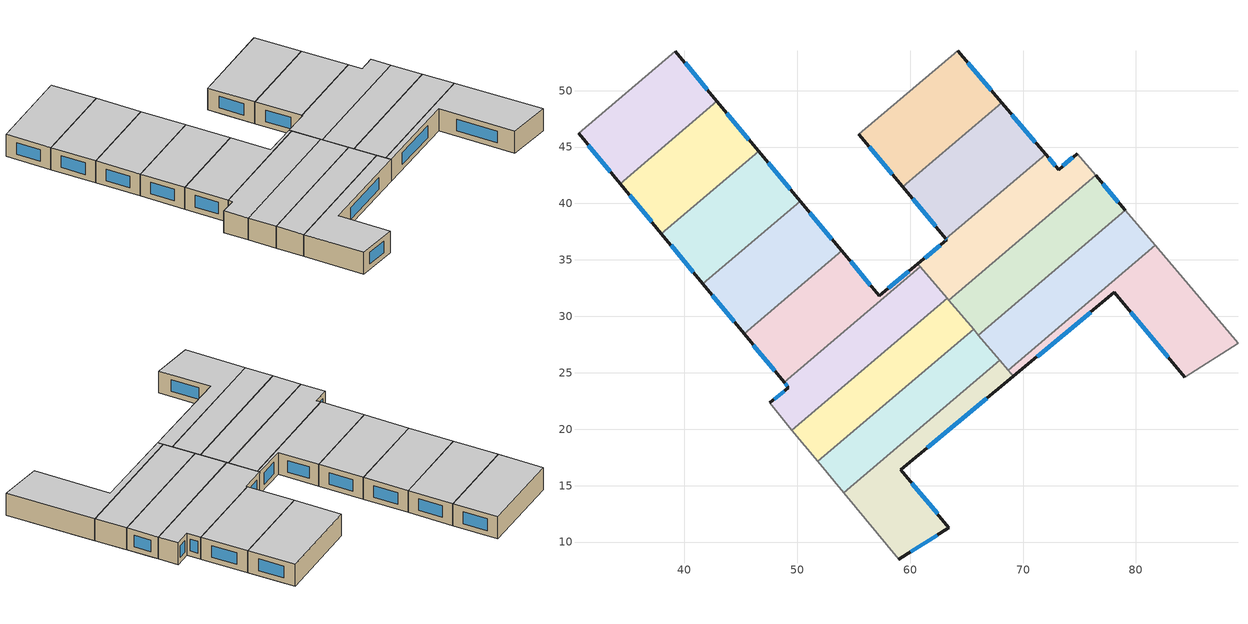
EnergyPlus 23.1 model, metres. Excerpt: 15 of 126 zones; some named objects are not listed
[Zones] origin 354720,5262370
4a2b68e198da8008_F2_dwelling_10
 floor to 4a2b68e198da8008_F1_dwelling_10 (EU_floor_Construction): 50.26,40.21 53.93,35.8 45.28,28.46 41.62,32.89 z6
 wall outside (EU_wall_Construction): 41.62,32.89 45.28,28.46 / 53.93,35.8 50.26,40.21 z6:9
 wall to 4a2b68e198da8008_F2_dwelling_11 (EU_wall_Construction): 45.28,28.46 53.93,35.8 z6:9
 wall to 4a2b68e198da8008_F2_dwelling_9 (EU_wall_Construction): 50.26,40.21 41.62,32.89 z6:9
 window (EU_Window_Construction): 42.48,31.85 44.42,29.5 / 53.07,36.84 51.12,39.17 z6.7:8.3
 ceiling to 4a2b68e198da8008_F3_dwelling_10 (EU_floor_Construction): 53.93,35.8 50.26,40.21 41.62,32.89 45.28,28.46 z9
4a2b68e198da8008_F2_dwelling_11
 floor to 4a2b68e198da8008_F1_dwelling_11 (EU_floor_Construction): 60.69,34.67 60.91,34.41 48.83,24.16 45.28,28.46 53.93,35.8 57.25,31.82 z6
 wall outside (EU_wall_Construction): 60.69,34.67 57.25,31.82 53.93,35.8 / 45.28,28.46 48.83,24.16 z6:9
 wall to 4a2b68e198da8008_F2_dwelling_12 (EU_wall_Construction): 48.83,24.16 60.91,34.41 z6:9
 wall to 4a2b68e198da8008_F2_dwelling_27 (EU_wall_Construction): 60.91,34.41 60.69,34.67 z6:9
 window (EU_Window_Construction): 59.88,34 58.06,32.49 / 46.11,27.45 47.99,25.17 / 56.47,32.76 54.71,34.87 z6.7:8.3
 ceiling to 4a2b68e198da8008_F3_dwelling_11 (EU_floor_Construction): 57.25,31.82 53.93,35.8 45.28,28.46 48.83,24.16 60.91,34.41 60.69,34.67 z9
4a2b68e198da8008_F2_dwelling_12
 floor to 4a2b68e198da8008_F1_dwelling_12 (EU_floor_Construction): 60.91,34.41 63.29,31.6 49.52,19.93 47.54,22.32 49.22,23.69 48.83,24.16 z6
 wall outside (EU_wall_Construction): 48.83,24.16 49.22,23.69 47.54,22.32 z6:9
 wall to 4a2b68e198da8008_F2_dwelling_13 (EU_wall_Construction): 49.52,19.93 63.29,31.6 z6:9
 wall adiabatic (EU_wall_Construction): 47.54,22.32 49.52,19.93 z6:9
 wall to 4a2b68e198da8008_F2_dwelling_27 (EU_wall_Construction): 63.29,31.6 60.91,34.4 z6:9
 window (EU_Window_Construction): 48.82,23.37 47.94,22.64 / 48.92,24.05 49.12,23.8 z6.7:8.3
 ceiling to 4a2b68e198da8008_F3_dwelling_12 (EU_floor_Construction): 63.29,31.6 60.91,34.41 48.83,24.16 49.22,23.69 47.54,22.32 49.52,19.93 z9
4a2b68e198da8008_F2_dwelling_13
 floor to 4a2b68e198da8008_F1_dwelling_13 (EU_floor_Construction): 63.29,31.6 65.61,28.85 51.82,17.15 49.52,19.93 z6
 wall to 4a2b68e198da8008_F2_dwelling_14 (EU_wall_Construction): 51.82,17.15 65.61,28.85 z6:9
 wall adiabatic (EU_wall_Construction): 49.52,19.93 51.82,17.15 z6:9
 wall to 4a2b68e198da8008_F2_dwelling_28 (EU_wall_Construction): 65.61,28.85 63.42,31.44 z6:9
 wall to 4a2b68e198da8008_F2_dwelling_27 (EU_wall_Construction): 63.42,31.44 63.29,31.6 z6:9
 ceiling to 4a2b68e198da8008_F3_dwelling_13 (EU_floor_Construction): 65.61,28.85 63.29,31.6 49.52,19.93 51.82,17.15 z9
4a2b68e198da8008_F2_dwelling_14
 floor to 4a2b68e198da8008_F1_dwelling_14 (EU_floor_Construction): 65.61,28.85 67.94,26.12 54.1,14.38 51.82,17.15 z6
 wall to 4a2b68e198da8008_F2_dwelling_15 (EU_wall_Construction): 54.1,14.38 67.94,26.12 z6:9
 wall adiabatic (EU_wall_Construction): 51.82,17.15 54.1,14.38 z6:9
 wall to 4a2b68e198da8008_F2_dwelling_29 (EU_wall_Construction): 67.94,26.12 66.05,28.34 z6:9
 wall to 4a2b68e198da8008_F2_dwelling_28 (EU_wall_Construction): 66.05,28.34 65.61,28.85 z6:9
 ceiling to 4a2b68e198da8008_F3_dwelling_14 (EU_floor_Construction): 67.94,26.12 65.61,28.85 51.82,17.15 54.1,14.38 z9
4a2b68e198da8008_F2_dwelling_15
 floor to 4a2b68e198da8008_F1_dwelling_15 (EU_floor_Construction): 67.94,26.12 69.14,24.7 59.16,16.42 63.44,11.29 58.99,8.46 54.1,14.38 z6
 wall outside (EU_wall_Construction): 58.99,8.46 63.44,11.29 59.16,16.42 69.14,24.7 z6:9
 wall adiabatic (EU_wall_Construction): 54.1,14.38 58.99,8.46 z6:9
 wall to 4a2b68e198da8008_F2_dwelling_30 (EU_wall_Construction): 69.14,24.7 68.68,25.25 z6:9
 wall to 4a2b68e198da8008_F2_dwelling_29 (EU_wall_Construction): 68.68,25.25 67.94,26.12 z6:9
 window (EU_Window_Construction): 61.5,18.36 66.8,22.75 / 62.43,12.49 60.16,15.21 / 60.04,9.12 62.39,10.62 z6.7:8.3
 ceiling to 4a2b68e198da8008_F3_dwelling_15 (EU_floor_Construction): 63.44,11.29 59.16,16.42 69.14,24.7 67.94,26.12 54.1,14.38 58.99,8.46 z9
4a2b68e198da8008_F2_dwelling_25
 floor to 4a2b68e198da8008_F1_dwelling_25 (EU_floor_Construction): 64.2,53.55 65.67,51.82 56.91,44.39 55.46,46.13 z6
 floor adiabatic (EU_floor_Construction): 65.67,51.82 68.1,48.95 59.32,41.5 56.91,44.39 z6
 wall outside (EU_wall_Construction): 68.1,48.95 64.2,53.55 / 55.46,46.13 59.32,41.5 z6:9
 wall to 4a2b68e198da8008_F2_dwelling_24 (EU_wall_Construction): 64.2,53.55 55.46,46.13 z6:9
 wall to 4a2b68e198da8008_F2_dwelling_26 (EU_wall_Construction): 59.32,41.5 68.1,48.95 z6:9
 window (EU_Window_Construction): 67.19,50.03 65.12,52.47 / 56.36,45.05 58.41,42.59 z6.7:8.3
 ceiling to 4a2b68e198da8008_F3_dwelling_25 (EU_floor_Construction): 68.1,48.95 64.2,53.55 55.46,46.13 59.32,41.5 z9
4a2b68e198da8008_F2_dwelling_26
 floor to 4a2b68e198da8008_F1_dwelling_27 (EU_floor_Construction): 69.32,47.51 71.99,44.36 63.17,36.88 60.53,40.05 z6
 floor to 4a2b68e198da8008_F1_dwelling_26 (EU_floor_Construction): 68.1,48.95 69.32,47.51 60.53,40.05 59.32,41.5 z6
 wall outside (EU_wall_Construction): 71.99,44.36 68.1,48.95 / 59.32,41.5 63.17,36.88 z6:9
 wall to 4a2b68e198da8008_F2_dwelling_27 (EU_wall_Construction): 63.17,36.88 71.99,44.36 z6:9
 window (EU_Window_Construction): 71.08,45.44 69.02,47.87 / 60.22,40.41 62.27,37.97 z6.7:8.3
 ceiling to 4a2b68e198da8008_F3_dwelling_26 (EU_floor_Construction): 71.99,44.36 68.1,48.95 59.32,41.5 63.17,36.88 z9
4a2b68e198da8008_F2_dwelling_27
 floor to 4a2b68e198da8008_F1_dwelling_27 (EU_floor_Construction): 71.99,44.36 72.76,43.46 61.4,33.83 60.69,34.67 63.25,36.79 63.17,36.88 z6
 floor to 4a2b68e198da8008_F1_dwelling_28 (EU_floor_Construction): 74.81,44.41 76.44,42.48 63.42,31.44 61.4,33.83 72.76,43.46 73.15,43 z6
 wall outside (EU_wall_Construction): 63.17,36.88 63.25,36.79 60.69,34.67 / 74.81,44.41 73.15,43 71.99,44.36 z6:9
 wall to 4a2b68e198da8008_F2_dwelling_28 (EU_wall_Construction): 63.42,31.44 76.44,42.48 z6:9
 wall adiabatic (EU_wall_Construction): 76.44,42.48 74.81,44.41 z6:9
 window (EU_Window_Construction): 62.65,36.29 61.29,35.17 / 63.19,36.86 63.23,36.81 / 72.87,43.32 72.26,44.04 / 74.42,44.08 73.54,43.33 z6.7:8.3
 ceiling to 4a2b68e198da8008_F3_dwelling_27 (EU_floor_Construction): 76.44,42.48 74.81,44.41 73.15,43 71.99,44.36 63.17,36.88 63.25,36.79 60.69,34.67 63.42,31.44 z9
4a2b68e198da8008_F2_dwelling_28
 floor to 4a2b68e198da8008_F1_dwelling_29 (EU_floor_Construction): 76.93,41.9 79.07,39.38 66.05,28.34 63.91,30.86 z6
 floor to 4a2b68e198da8008_F1_dwelling_28 (EU_floor_Construction): 76.44,42.48 76.93,41.9 63.91,30.86 63.42,31.44 z6
 wall outside (EU_wall_Construction): 79.07,39.38 76.44,42.48 z6:9
 wall to 4a2b68e198da8008_F2_dwelling_29 (EU_wall_Construction): 66.05,28.34 79.07,39.38 z6:9
 window (EU_Window_Construction): 78.45,40.11 77.06,41.76 z6.7:8.3
 ceiling to 4a2b68e198da8008_F3_dwelling_28 (EU_floor_Construction): 79.07,39.38 76.44,42.48 63.42,31.44 66.05,28.34 z9
4a2b68e198da8008_F2_dwelling_29
 floor to 4a2b68e198da8008_F1_dwelling_29 (EU_floor_Construction): 79.07,39.38 79.4,39 66.38,27.96 66.05,28.34 z6
 floor to 4a2b68e198da8008_F1_dwelling_30 (EU_floor_Construction): 79.4,39 81.7,36.29 68.68,25.25 66.38,27.96 z6
 wall adiabatic (EU_wall_Construction): 81.7,36.29 79.07,39.38 z6:9
 wall to 4a2b68e198da8008_F2_dwelling_30 (EU_wall_Construction): 68.68,25.25 81.7,36.29 z6:9
 ceiling to 4a2b68e198da8008_F3_dwelling_29 (EU_floor_Construction): 81.7,36.29 79.07,39.38 66.05,28.34 68.68,25.25 z9
4a2b68e198da8008_F2_dwelling_30
 floor to 4a2b68e198da8008_F1_dwelling_30 (EU_floor_Construction): 81.7,36.29 81.86,36.09 68.84,25.05 68.68,25.25 z6
 floor to 4a2b68e198da8008_F1_dwelling_31 (EU_floor_Construction): 81.86,36.09 89.05,27.62 84.35,24.62 78.1,32.12 69.14,24.7 68.84,25.05 z6
 wall outside (EU_wall_Construction): 69.14,24.7 78.1,32.12 84.35,24.62 z6:9
 wall adiabatic (EU_wall_Construction): 84.35,24.62 89.05,27.62 81.7,36.29 z6:9
 window (EU_Window_Construction): 71.24,26.44 75.99,30.37 / 79.56,30.36 82.88,26.38 z6.7:8.3
 ceiling to 4a2b68e198da8008_F3_dwelling_30 (EU_floor_Construction): 89.05,27.62 81.7,36.29 68.68,25.25 69.14,24.7 78.1,32.12 84.35,24.62 z9
4a2b68e198da8008_F2_dwelling_7
 floor to 4a2b68e198da8008_F1_dwelling_7 (EU_floor_Construction): 39.18,53.49 42.88,49.05 34.29,41.77 30.61,46.23 z6
 wall outside (EU_wall_Construction): 30.61,46.23 34.29,41.77 / 42.88,49.05 39.18,53.49 z6:9
 wall to 4a2b68e198da8008_F2_dwelling_8 (EU_wall_Construction): 34.29,41.77 42.88,49.05 z6:9
 wall to 4a2b68e198da8008_F2_dwelling_6 (EU_wall_Construction): 39.18,53.49 30.61,46.23 z6:9
 window (EU_Window_Construction): 31.47,45.18 33.43,42.82 / 42.01,50.1 40.05,52.45 z6.7:8.3
 ceiling to 4a2b68e198da8008_F3_dwelling_7 (EU_floor_Construction): 42.88,49.05 39.18,53.49 30.61,46.23 34.29,41.77 z9
4a2b68e198da8008_F2_dwelling_8
 floor to 4a2b68e198da8008_F1_dwelling_8 (EU_floor_Construction): 42.88,49.05 46.58,44.63 37.96,37.32 34.29,41.77 z6
 wall outside (EU_wall_Construction): 34.29,41.77 37.96,37.32 / 46.58,44.63 42.88,49.05 z6:9
 wall to 4a2b68e198da8008_F2_dwelling_9 (EU_wall_Construction): 37.96,37.32 46.58,44.63 z6:9
 window (EU_Window_Construction): 35.15,40.72 37.1,38.37 / 45.71,45.67 43.75,48.01 z6.7:8.3
 ceiling to 4a2b68e198da8008_F3_dwelling_8 (EU_floor_Construction): 46.58,44.63 42.88,49.05 34.29,41.77 37.96,37.32 z9
4a2b68e198da8008_F2_dwelling_9
 floor to 4a2b68e198da8008_F1_dwelling_9 (EU_floor_Construction): 46.58,44.63 50.26,40.21 41.62,32.89 37.96,37.32 z6
 wall outside (EU_wall_Construction): 37.96,37.32 41.62,32.89 / 50.26,40.21 46.58,44.63 z6:9
 window (EU_Window_Construction): 38.82,36.28 40.76,33.93 / 49.39,41.25 47.44,43.59 z6.7:8.3
 ceiling to 4a2b68e198da8008_F3_dwelling_9 (EU_floor_Construction): 50.26,40.21 46.58,44.63 37.96,37.32 41.62,32.89 z9
[Building]
EU S2 Campaign: North Axis=0; Terrain=City; Solar Distribution=FullExterior
[Site:Location]
Budapest.Ferenc.Liszt.Intl.AP: Latitude=47.437; Longitude=19.256; Time Zone=1; Elevation=185
[SizingPeriod:WeatherFileDays]
AnnualSizingPeriod: Begin Month=1; Begin Day of Month=1; End Month=12; End Day of Month=31; Day of Week for Start Day=Monday; Use Weather File Daylight Saving Period=No; Use Weather File Rain and Snow Indicators=No
[MATERIAL]
EU_InternalMass_Material: Roughness=MediumRough; Thickness=0.1; Conductivity=1; Density=1800; Specific Heat=900; Thermal Absorptance=0.9; Solar Absorptance=0.7; Visible Absorptance=0.7
[MATERIAL:NOMASS] Roughness=MediumRough; Thermal Absorptance=0.9; Solar Absorptance=0.7; Visible Absorptance=0.7
Name | Thermal Resistance
EU_wall_NoMass | 0.832559
EU_floor_NoMass | 0.872794
[WINDOWMATERIAL:SIMPLEGLAZINGSYSTEM]
EU_Window_SimpleGlazing: UFactor=2.79869; Solar Heat Gain Coefficient=0.75; Visible Transmittance=0.75
[CONSTRUCTION]
EU_wall_Construction: EU_wall_NoMass
EU_floor_Construction: EU_floor_NoMass
EU_Window_Construction: EU_Window_SimpleGlazing
EU_InternalMass_Construction: EU_InternalMass_Material
[ZONE] Type=1; Multiplier=1; Ceiling Height=autocalculate; Floor Area=autocalculate; Part of Total Floor Area=Yes
Name | Volume
4a2b68e198da8008_F2_dwelling_10 | 195.091
4a2b68e198da8008_F2_dwelling_11 | 195.105
4a2b68e198da8008_F2_dwelling_12 | 195.078
4a2b68e198da8008_F2_dwelling_13 | 195.097
4a2b68e198da8008_F2_dwelling_14; 4a2b68e198da8008_F2_dwelling_8 | 195.116
4a2b68e198da8008_F2_dwelling_15 | 195.062
4a2b68e198da8008_F2_dwelling_25 | 208.096
4a2b68e198da8008_F2_dwelling_26 | 208.094
4a2b68e198da8008_F2_dwelling_27 | 208.105
4a2b68e198da8008_F2_dwelling_28 | 208.102
4a2b68e198da8008_F2_dwelling_29 | 208.063
4a2b68e198da8008_F2_dwelling_30 | 208.108
4a2b68e198da8008_F2_dwelling_7 | 195.093
4a2b68e198da8008_F2_dwelling_9 | 195.074
[INTERNALMASS] Construction=EU_InternalMass_Construction
Name | Zone or ZoneList | Surface Area
4a2b68e198da8008_F2_dwelling_7_EU_InternalMass | 4a2b68e198da8008_F2_dwelling_7 | 65.031
4a2b68e198da8008_F2_dwelling_8_EU_InternalMass | 4a2b68e198da8008_F2_dwelling_8 | 65.0387
4a2b68e198da8008_F2_dwelling_9_EU_InternalMass | 4a2b68e198da8008_F2_dwelling_9 | 65.0246
4a2b68e198da8008_F2_dwelling_10_EU_InternalMass | 4a2b68e198da8008_F2_dwelling_10 | 65.0304
4a2b68e198da8008_F2_dwelling_11_EU_InternalMass | 4a2b68e198da8008_F2_dwelling_11 | 65.0348
4a2b68e198da8008_F2_dwelling_12_EU_InternalMass | 4a2b68e198da8008_F2_dwelling_12 | 65.0261
4a2b68e198da8008_F2_dwelling_13_EU_InternalMass | 4a2b68e198da8008_F2_dwelling_13 | 65.0325
4a2b68e198da8008_F2_dwelling_14_EU_InternalMass | 4a2b68e198da8008_F2_dwelling_14 | 65.0387
4a2b68e198da8008_F2_dwelling_15_EU_InternalMass | 4a2b68e198da8008_F2_dwelling_15 | 65.0204
4a2b68e198da8008_F2_dwelling_25_EU_InternalMass | 4a2b68e198da8008_F2_dwelling_25 | 69.3655
4a2b68e198da8008_F2_dwelling_26_EU_InternalMass | 4a2b68e198da8008_F2_dwelling_26 | 69.3645
4a2b68e198da8008_F2_dwelling_27_EU_InternalMass | 4a2b68e198da8008_F2_dwelling_27 | 69.3683
4a2b68e198da8008_F2_dwelling_28_EU_InternalMass | 4a2b68e198da8008_F2_dwelling_28 | 69.3674
4a2b68e198da8008_F2_dwelling_29_EU_InternalMass | 4a2b68e198da8008_F2_dwelling_29 | 69.3543
4a2b68e198da8008_F2_dwelling_30_EU_InternalMass | 4a2b68e198da8008_F2_dwelling_30 | 69.3693
[OTHEREQUIPMENT] Fuel Type=Electricity; Design Level Calculation Method=Watts/Area; Power per Zone Floor Area=1; Fraction Latent=0; Fraction Radiant=0; Fraction Lost=0; Carbon Dioxide Generation Rate=0; EndUse Subcategory=EU_Step8_InternalGains
Name | Zone or ZoneList or Space or SpaceList | Schedule
EU_Step8_InternalGain_4a2b68e198da8008_F2_dwelling_7_f000 | 4a2b68e198da8008_F2_dwelling_7 | EU_Step8_GainSchedule_4a2b68e198da8008_F2_dwelling_7_f000
EU_Step8_InternalGain_4a2b68e198da8008_F2_dwelling_8_f000 | 4a2b68e198da8008_F2_dwelling_8 | EU_Step8_GainSchedule_4a2b68e198da8008_F2_dwelling_8_f000
EU_Step8_InternalGain_4a2b68e198da8008_F2_dwelling_9_f000 | 4a2b68e198da8008_F2_dwelling_9 | EU_Step8_GainSchedule_4a2b68e198da8008_F2_dwelling_9_f000
EU_Step8_InternalGain_4a2b68e198da8008_F2_dwelling_10_f000 | 4a2b68e198da8008_F2_dwelling_10 | EU_Step8_GainSchedule_4a2b68e198da8008_F2_dwelling_10_f000
EU_Step8_InternalGain_4a2b68e198da8008_F2_dwelling_11_f000 | 4a2b68e198da8008_F2_dwelling_11 | EU_Step8_GainSchedule_4a2b68e198da8008_F2_dwelling_11_f000
EU_Step8_InternalGain_4a2b68e198da8008_F2_dwelling_12_f000 | 4a2b68e198da8008_F2_dwelling_12 | EU_Step8_GainSchedule_4a2b68e198da8008_F2_dwelling_12_f000
EU_Step8_InternalGain_4a2b68e198da8008_F2_dwelling_13_f000 | 4a2b68e198da8008_F2_dwelling_13 | EU_Step8_GainSchedule_4a2b68e198da8008_F2_dwelling_13_f000
EU_Step8_InternalGain_4a2b68e198da8008_F2_dwelling_14_f000 | 4a2b68e198da8008_F2_dwelling_14 | EU_Step8_GainSchedule_4a2b68e198da8008_F2_dwelling_14_f000
EU_Step8_InternalGain_4a2b68e198da8008_F2_dwelling_15_f000 | 4a2b68e198da8008_F2_dwelling_15 | EU_Step8_GainSchedule_4a2b68e198da8008_F2_dwelling_15_f000
EU_Step8_InternalGain_4a2b68e198da8008_F2_dwelling_25_f000 | 4a2b68e198da8008_F2_dwelling_25 | EU_Step8_GainSchedule_4a2b68e198da8008_F2_dwelling_25_f000
EU_Step8_InternalGain_4a2b68e198da8008_F2_dwelling_26_f000 | 4a2b68e198da8008_F2_dwelling_26 | EU_Step8_GainSchedule_4a2b68e198da8008_F2_dwelling_26_f000
EU_Step8_InternalGain_4a2b68e198da8008_F2_dwelling_27_f000 | 4a2b68e198da8008_F2_dwelling_27 | EU_Step8_GainSchedule_4a2b68e198da8008_F2_dwelling_27_f000
EU_Step8_InternalGain_4a2b68e198da8008_F2_dwelling_28_f000 | 4a2b68e198da8008_F2_dwelling_28 | EU_Step8_GainSchedule_4a2b68e198da8008_F2_dwelling_28_f000
EU_Step8_InternalGain_4a2b68e198da8008_F2_dwelling_29_f000 | 4a2b68e198da8008_F2_dwelling_29 | EU_Step8_GainSchedule_4a2b68e198da8008_F2_dwelling_29_f000
EU_Step8_InternalGain_4a2b68e198da8008_F2_dwelling_30_f000 | 4a2b68e198da8008_F2_dwelling_30 | EU_Step8_GainSchedule_4a2b68e198da8008_F2_dwelling_30_f000
[ZONEVENTILATION:DESIGNFLOWRATE] Schedule=EU_AlwaysOn; Design Flow Rate Calculation Method=AirChanges/Hour; Air Changes per Hour=0.475469; Ventilation Type=Natural; Fan Pressure Rise=0; Fan Total Efficiency=1; Constant Term Coefficient=1; Temperature Term Coefficient=0; Velocity Term Coefficient=0; Velocity Squared Term Coefficient=0; Minimum Indoor Temperature=-100; Maximum Indoor Temperature=100; Delta Temperature=-100; Minimum Outdoor Temperature=-100; Maximum Outdoor Temperature=100; Maximum Wind Speed=40
Name | Zone or ZoneList or Space or SpaceList
EU_ConstantAir_4a2b68e198da8008_F2_dwelling_7 | 4a2b68e198da8008_F2_dwelling_7
EU_ConstantAir_4a2b68e198da8008_F2_dwelling_8 | 4a2b68e198da8008_F2_dwelling_8
EU_ConstantAir_4a2b68e198da8008_F2_dwelling_9 | 4a2b68e198da8008_F2_dwelling_9
EU_ConstantAir_4a2b68e198da8008_F2_dwelling_10 | 4a2b68e198da8008_F2_dwelling_10
EU_ConstantAir_4a2b68e198da8008_F2_dwelling_11 | 4a2b68e198da8008_F2_dwelling_11
EU_ConstantAir_4a2b68e198da8008_F2_dwelling_12 | 4a2b68e198da8008_F2_dwelling_12
EU_ConstantAir_4a2b68e198da8008_F2_dwelling_13 | 4a2b68e198da8008_F2_dwelling_13
EU_ConstantAir_4a2b68e198da8008_F2_dwelling_14 | 4a2b68e198da8008_F2_dwelling_14
EU_ConstantAir_4a2b68e198da8008_F2_dwelling_15 | 4a2b68e198da8008_F2_dwelling_15
EU_ConstantAir_4a2b68e198da8008_F2_dwelling_25 | 4a2b68e198da8008_F2_dwelling_25
EU_ConstantAir_4a2b68e198da8008_F2_dwelling_26 | 4a2b68e198da8008_F2_dwelling_26
EU_ConstantAir_4a2b68e198da8008_F2_dwelling_27 | 4a2b68e198da8008_F2_dwelling_27
EU_ConstantAir_4a2b68e198da8008_F2_dwelling_28 | 4a2b68e198da8008_F2_dwelling_28
EU_ConstantAir_4a2b68e198da8008_F2_dwelling_29 | 4a2b68e198da8008_F2_dwelling_29
EU_ConstantAir_4a2b68e198da8008_F2_dwelling_30 | 4a2b68e198da8008_F2_dwelling_30
[HVACTEMPLATE:ZONE:IDEALLOADSAIRSYSTEM] System Availability Schedule=EU_AlwaysOn; Maximum Heating Supply Air Temperature=50; Minimum Cooling Supply Air Temperature=13; Maximum Heating Supply Air Humidity Ratio=0.0156; Minimum Cooling Supply Air Humidity Ratio=0.0077; Heating Limit=NoLimit; Cooling Limit=NoLimit; Heating Availability Schedule=EU_AlwaysOn; Cooling Availability Schedule=EU_CoolingOff; Dehumidification Control Type=ConstantSensibleHeatRatio; Cooling Sensible Heat Ratio=0.7; Dehumidification Setpoint=60; Humidification Control Type=None; Humidification Setpoint=30; Outdoor Air Method=None; Outdoor Air Flow Rate per Person=0.00944; Outdoor Air Flow Rate per Zone Floor Area=0; Outdoor Air Flow Rate per Zone=0; Demand Controlled Ventilation Type=None; Outdoor Air Economizer Type=NoEconomizer; Heat Recovery Type=None; Sensible Heat Recovery Effectiveness=0.7; Latent Heat Recovery Effectiveness=0.65
Name | Template Thermostat
4a2b68e198da8008_F2_dwelling_7 | EU_HeatOnly_4a2b68e198da8008_F2_dwelling_7
4a2b68e198da8008_F2_dwelling_8 | EU_HeatOnly_4a2b68e198da8008_F2_dwelling_8
4a2b68e198da8008_F2_dwelling_9 | EU_HeatOnly_4a2b68e198da8008_F2_dwelling_9
4a2b68e198da8008_F2_dwelling_10 | EU_HeatOnly_4a2b68e198da8008_F2_dwelling_10
4a2b68e198da8008_F2_dwelling_11 | EU_HeatOnly_4a2b68e198da8008_F2_dwelling_11
4a2b68e198da8008_F2_dwelling_12 | EU_HeatOnly_4a2b68e198da8008_F2_dwelling_12
4a2b68e198da8008_F2_dwelling_13 | EU_HeatOnly_4a2b68e198da8008_F2_dwelling_13
4a2b68e198da8008_F2_dwelling_14 | EU_HeatOnly_4a2b68e198da8008_F2_dwelling_14
4a2b68e198da8008_F2_dwelling_15 | EU_HeatOnly_4a2b68e198da8008_F2_dwelling_15
4a2b68e198da8008_F2_dwelling_25 | EU_HeatOnly_4a2b68e198da8008_F2_dwelling_25
4a2b68e198da8008_F2_dwelling_26 | EU_HeatOnly_4a2b68e198da8008_F2_dwelling_26
4a2b68e198da8008_F2_dwelling_27 | EU_HeatOnly_4a2b68e198da8008_F2_dwelling_27
4a2b68e198da8008_F2_dwelling_28 | EU_HeatOnly_4a2b68e198da8008_F2_dwelling_28
4a2b68e198da8008_F2_dwelling_29 | EU_HeatOnly_4a2b68e198da8008_F2_dwelling_29
4a2b68e198da8008_F2_dwelling_30 | EU_HeatOnly_4a2b68e198da8008_F2_dwelling_30
[SIZING:ZONE] Zone Cooling Design Supply Air Temperature Input Method=SupplyAirTemperature; Zone Cooling Design Supply Air Temperature=13; Zone Heating Design Supply Air Temperature Input Method=SupplyAirTemperature; Zone Heating Design Supply Air Temperature=50; Zone Cooling Design Supply Air Humidity Ratio=0.008; Zone Heating Design Supply Air Humidity Ratio=0.008; Cooling Design Air Flow Method=DesignDay; Cooling Design Air Flow Rate=0; Cooling Minimum Air Flow per Zone Floor Area=0.000762; Cooling Minimum Air Flow=0; Cooling Minimum Air Flow Fraction=0.2; Heating Design Air Flow Method=DesignDay; Heating Design Air Flow Rate=0; Heating Maximum Air Flow per Zone Floor Area=0.002032; Heating Maximum Air Flow=0.141576; Heating Maximum Air Flow Fraction=0.3; Account for Dedicated Outdoor Air System=No; Dedicated Outdoor Air System Control Strategy=NeutralSupplyAir; Dedicated Outdoor Air Low Setpoint Temperature for Design=autosize; Dedicated Outdoor Air High Setpoint Temperature for Design=autosize; Zone Load Sizing Method=Sensible Load Only No Latent Load; Zone Latent Cooling Design Supply Air Humidity Ratio Input Method=HumidityRatioDifference; Zone Cooling Design Supply Air Humidity Ratio Difference=0.005; Zone Latent Heating Design Supply Air Humidity Ratio Input Method=HumidityRatioDifference; Zone Humidification Design Supply Air Humidity Ratio Difference=0.005
4a2b68e198da8008_F2_dwelling_7; 4a2b68e198da8008_F2_dwelling_8; 4a2b68e198da8008_F2_dwelling_9; 4a2b68e198da8008_F2_dwelling_10; 4a2b68e198da8008_F2_dwelling_11; 4a2b68e198da8008_F2_dwelling_12; 4a2b68e198da8008_F2_dwelling_13; 4a2b68e198da8008_F2_dwelling_14; 4a2b68e198da8008_F2_dwelling_15; 4a2b68e198da8008_F2_dwelling_25; 4a2b68e198da8008_F2_dwelling_26; 4a2b68e198da8008_F2_dwelling_27; 4a2b68e198da8008_F2_dwelling_28; 4a2b68e198da8008_F2_dwelling_29; 4a2b68e198da8008_F2_dwelling_30
[SCHEDULE:CONSTANT]
Name | Hourly Value
EU_AlwaysOn | 1
EU_CoolingOff | 0
[SCHEDULE:FILE] Column Number=1; Rows to Skip at Top=0; Number of Hours of Data=8760; Column Separator=Comma; Interpolate to Timestep=No; Minutes per Item=60; Adjust Schedule for Daylight Savings=Yes
Name | File
EU_Step8_GainSchedule_4a2b68e198da8008_F2_dwelling_7_f000 | ../../schedules/4a2b68e198da8008/4a2b68e198da8008_F2_dwelling_7_f000_gain.csv
EU_Step8_GainSchedule_4a2b68e198da8008_F2_dwelling_8_f000 | ../../schedules/4a2b68e198da8008/4a2b68e198da8008_F2_dwelling_8_f000_gain.csv
EU_Step8_GainSchedule_4a2b68e198da8008_F2_dwelling_9_f000 | ../../schedules/4a2b68e198da8008/4a2b68e198da8008_F2_dwelling_9_f000_gain.csv
EU_Step8_GainSchedule_4a2b68e198da8008_F2_dwelling_10_f000 | ../../schedules/4a2b68e198da8008/4a2b68e198da8008_F2_dwelling_10_f000_gain.csv
EU_Step8_GainSchedule_4a2b68e198da8008_F2_dwelling_11_f000 | ../../schedules/4a2b68e198da8008/4a2b68e198da8008_F2_dwelling_11_f000_gain.csv
EU_Step8_GainSchedule_4a2b68e198da8008_F2_dwelling_12_f000 | ../../schedules/4a2b68e198da8008/4a2b68e198da8008_F2_dwelling_12_f000_gain.csv
EU_Step8_GainSchedule_4a2b68e198da8008_F2_dwelling_13_f000 | ../../schedules/4a2b68e198da8008/4a2b68e198da8008_F2_dwelling_13_f000_gain.csv
EU_Step8_GainSchedule_4a2b68e198da8008_F2_dwelling_14_f000 | ../../schedules/4a2b68e198da8008/4a2b68e198da8008_F2_dwelling_14_f000_gain.csv
EU_Step8_GainSchedule_4a2b68e198da8008_F2_dwelling_15_f000 | ../../schedules/4a2b68e198da8008/4a2b68e198da8008_F2_dwelling_15_f000_gain.csv
EU_Step8_GainSchedule_4a2b68e198da8008_F2_dwelling_25_f000 | ../../schedules/4a2b68e198da8008/4a2b68e198da8008_F2_dwelling_25_f000_gain.csv
EU_Step8_GainSchedule_4a2b68e198da8008_F2_dwelling_26_f000 | ../../schedules/4a2b68e198da8008/4a2b68e198da8008_F2_dwelling_26_f000_gain.csv
EU_Step8_GainSchedule_4a2b68e198da8008_F2_dwelling_27_f000 | ../../schedules/4a2b68e198da8008/4a2b68e198da8008_F2_dwelling_27_f000_gain.csv
EU_Step8_GainSchedule_4a2b68e198da8008_F2_dwelling_28_f000 | ../../schedules/4a2b68e198da8008/4a2b68e198da8008_F2_dwelling_28_f000_gain.csv
EU_Step8_GainSchedule_4a2b68e198da8008_F2_dwelling_29_f000 | ../../schedules/4a2b68e198da8008/4a2b68e198da8008_F2_dwelling_29_f000_gain.csv
EU_Step8_GainSchedule_4a2b68e198da8008_F2_dwelling_30_f000 | ../../schedules/4a2b68e198da8008/4a2b68e198da8008_F2_dwelling_30_f000_gain.csv
